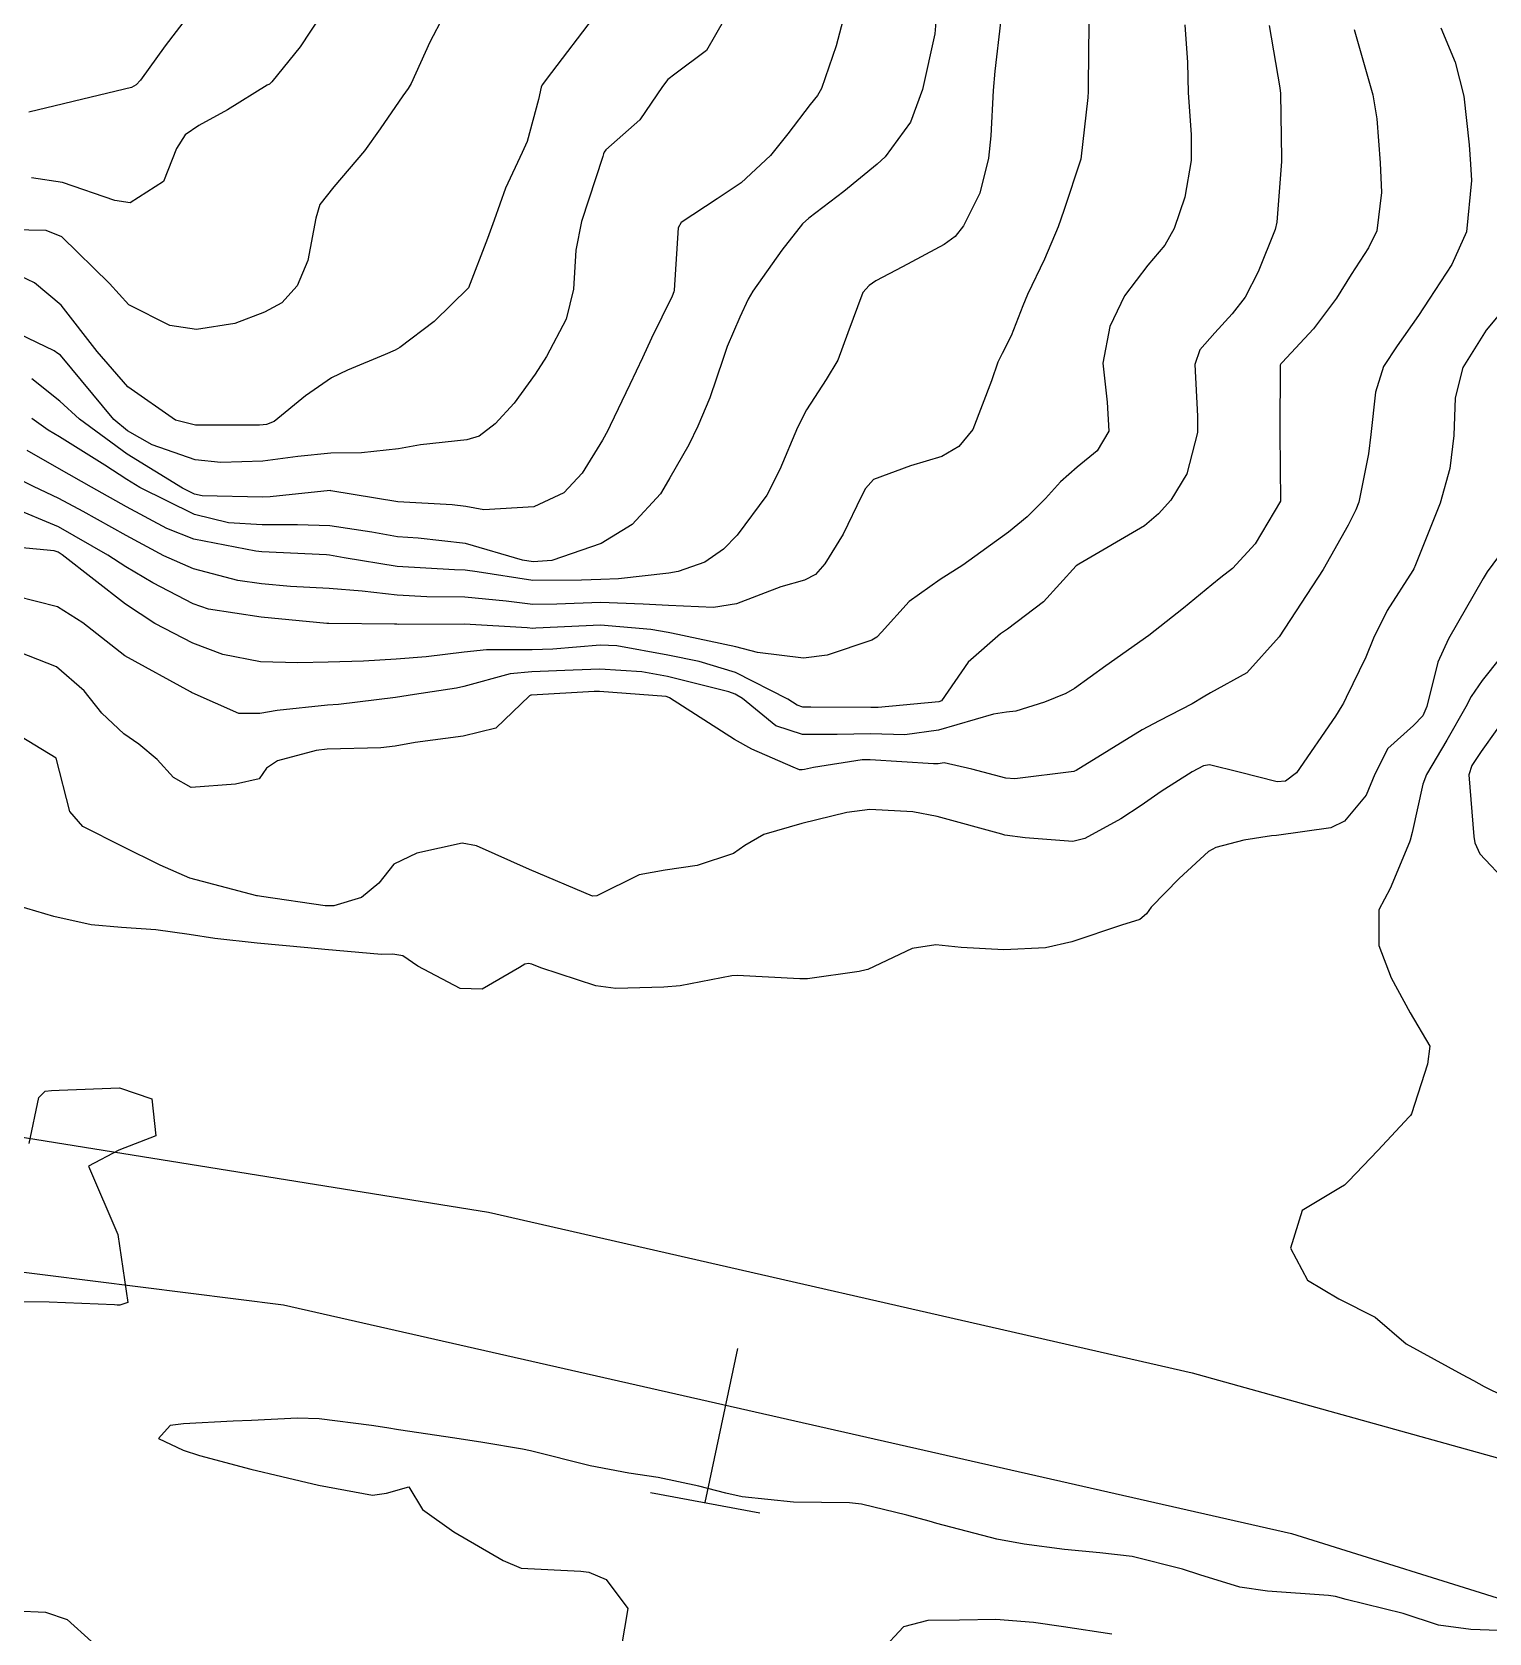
# Model space of a CAD drawing. Header units: metres. Extents: x 298520 to 308411, y 7433745 to 7450750.
# Drawn here: x 299725.47 to 299768.4, y 7449573.16 to 7449620.32 of the extents above; entities that cross this region are included whole.
import ezdxf

# ---------------------------------------------------------------- set-up
doc = ezdxf.new("R2010")
doc.units = ezdxf.units.M
doc.header["$LTSCALE"] = 10
for name, color, linetype in [('Curvas de Nivel 1m', 11, 'Continuous'), ('Curvas de Nivel 5m', 15, 'Continuous'), ('Linha Férrea', 251, 'TRACKS'), ('Pórtico', 62, 'Continuous')]:
    doc.layers.add(name, color=color, linetype=linetype)
doc.linetypes.add('TRACKS', pattern='A,0.15,[130,ltypeshp.shx,S=0.25,R=0,X=0,Y=0],0.15', length=0.3)

msp = doc.modelspace()

# ---------------------------------------------------------------- linework, layer by layer
at = {"layer": 'Curvas de Nivel 1m', "flags": 128}
for points, elevation in [([(299745.87, 7449620.696), (299745.345, 7449619.77), (299744.407, 7449619.072), (299744.2, 7449618.917), (299744.045, 7449618.714), (299743.382, 7449617.726), (299742.375, 7449616.85), (299742.324, 7449616.78), (299742.307, 7449616.731), (299742.287, 7449616.646), (299741.656, 7449614.74), (299741.492, 7449613.891), (299741.418, 7449612.744), (299741.21, 7449611.856), (299740.627, 7449610.755), (299740.298, 7449610.243), (299739.672, 7449609.383), (299739.113, 7449608.772), (299738.639, 7449608.415), (299738.276, 7449608.308), (299736.919, 7449608.155), (299736.271, 7449608.044), (299735.174, 7449607.917), (299734.269, 7449607.909), (299733.297, 7449607.81), (299732.271, 7449607.677), (299731.034, 7449607.632), (299730.271, 7449607.713), (299729.01, 7449608.159), (299728.28, 7449608.57), (299727.875, 7449608.904), (299726.302, 7449610.794), (299726.232, 7449610.851), (299726.12, 7449610.923), (299724.316, 7449611.79)], 733), ([(299742.001, 7449620.736), (299740.773, 7449619.121), (299740.502, 7449618.759), (299740.472, 7449618.689), (299740.396, 7449618.329), (299740.053, 7449617.088), (299739.911, 7449616.765), (299739.419, 7449615.713), (299739.083, 7449614.773), (299738.885, 7449614.237), (299738.333, 7449612.78), (299737.321, 7449611.791), (299736.306, 7449611.025), (299736.171, 7449610.945), (299735.878, 7449610.814), (299734.764, 7449610.36), (299734.296, 7449610.126), (299733.527, 7449609.601), (299732.601, 7449608.847), (299732.373, 7449608.757), (299732.282, 7449608.742), (299732.167, 7449608.737), (299730.281, 7449608.738), (299729.7, 7449608.886), (299728.293, 7449609.867), (299727.386, 7449610.909), (299726.323, 7449612.27), (299725.54, 7449612.932), (299724.716, 7449613.323)], 734), ([(299730.134, 7449620.883), (299729.392, 7449619.911), (299728.668, 7449618.897), (299728.54, 7449618.76), (299728.4, 7449618.678), (299726.969, 7449618.34), (299726.392, 7449618.201), (299725.371, 7449617.952)], 737), ([(299733.994, 7449620.834), (299733.371, 7449619.882), (299732.538, 7449618.849), (299732.466, 7449618.785), (299732.401, 7449618.747), (299731.229, 7449618.028), (299730.383, 7449617.563), (299729.979, 7449617.284), (299729.727, 7449616.886), (299729.338, 7449615.915), (299728.357, 7449615.281), (299727.911, 7449615.351), (299726.363, 7449615.886), (299725.457, 7449616.026)], 736), ([(299761.917, 7449620.505), (299762.238, 7449618.669), (299762.253, 7449618.501), (299762.286, 7449616.589), (299762.284, 7449616.501), (299762.143, 7449614.714), (299762.093, 7449614.503), (299761.595, 7449613.253), (299761.209, 7449612.511), (299760.83, 7449612.011), (299760.317, 7449611.459), (299759.875, 7449610.959), (299759.734, 7449610.526), (299759.807, 7449609.006), (299759.809, 7449608.525), (299759.494, 7449607.298), (299759.024, 7449606.532), (299758.664, 7449606.121), (299758.245, 7449605.767), (299756.31, 7449604.645), (299756.233, 7449604.593), (299755.271, 7449603.531), (299754.214, 7449602.725), (299754.008, 7449602.593), (299753.047, 7449601.76), (299752.264, 7449600.619), (299752.183, 7449600.586), (299750.397, 7449600.421), (299750.181, 7449600.419), (299748.411, 7449600.427), (299748.181, 7449600.432), (299748.01, 7449600.491), (299747.734, 7449600.667), (299746.194, 7449601.448), (299745.126, 7449601.774), (299744.202, 7449601.966), (299742.699, 7449602.232), (299742.206, 7449602.253), (299740.816, 7449602.138), (299740.203, 7449602.121), (299738.861, 7449602.116), (299738.202, 7449602.052), (299737.083, 7449601.913), (299736.198, 7449601.842), (299735.233, 7449601.784), (299734.197, 7449601.753), (299733.301, 7449601.735), (299732.197, 7449601.77), (299731.086, 7449601.98), (299730.204, 7449602.311), (299729.089, 7449602.891), (299728.219, 7449603.462), (299726.352, 7449604.919), (299726.234, 7449604.996), (299726.125, 7449605.032), (299724.237, 7449605.211)], 727), ([(299756.604, 7449620.567), (299756.585, 7449618.748), (299756.583, 7449618.567), (299756.581, 7449618.387), (299756.373, 7449616.57), (299755.869, 7449615.064), (299755.705, 7449614.576), (299755.3, 7449613.623), (299754.801, 7449612.585), (299754.664, 7449612.251), (299754.315, 7449611.37), (299754.05, 7449610.849), (299753.929, 7449610.594), (299753.742, 7449610.043), (299753.189, 7449608.606), (299752.781, 7449608.107), (299752.271, 7449607.815), (299751.353, 7449607.543), (299750.26, 7449607.134), (299750.027, 7449606.871), (299749.913, 7449606.643), (299749.369, 7449605.522), (299748.829, 7449604.654), (299748.551, 7449604.336), (299748.228, 7449604.171), (299747.532, 7449603.976), (299746.221, 7449603.477), (299745.546, 7449603.37), (299744.22, 7449603.428), (299743.472, 7449603.466), (299742.221, 7449603.508), (299740.933, 7449603.462), (299740.22, 7449603.456), (299739.439, 7449603.55), (299738.222, 7449603.669), (299737.103, 7449603.678), (299736.222, 7449603.73), (299735.194, 7449603.849), (299734.224, 7449603.926), (299733.086, 7449603.98), (299732.225, 7449604.06), (299731.531, 7449604.165), (299730.229, 7449604.502), (299729.351, 7449604.889), (299728.242, 7449605.486), (299726.97, 7449606.195), (299726.258, 7449606.575), (299725.514, 7449606.931), (299724.672, 7449607.349)], 729), ([(299759.439, 7449620.53), (299759.519, 7449619.422), (299759.538, 7449618.529), (299759.619, 7449617.293), (299759.624, 7449616.527), (299759.436, 7449615.455), (299759.123, 7449614.532), (299758.846, 7449614.037), (299758.342, 7449613.453), (299757.656, 7449612.55), (299757.23, 7449611.646), (299757.018, 7449610.559), (299757.145, 7449609.41), (299757.193, 7449608.556), (299756.854, 7449607.981), (299756.267, 7449607.495), (299755.77, 7449607.065), (299755.327, 7449606.579), (299754.792, 7449606.041), (299754.243, 7449605.589), (299752.895, 7449604.61), (299752.229, 7449604.189), (299751.31, 7449603.541), (299750.502, 7449602.637), (299750.361, 7449602.489), (299750.209, 7449602.402), (299748.897, 7449601.958), (299748.201, 7449601.873), (299746.846, 7449602.037), (299746.206, 7449602.203), (299744.31, 7449602.611), (299744.212, 7449602.631), (299743.705, 7449602.715), (299742.214, 7449602.848), (299740.311, 7449602.759), (299740.223, 7449602.749), (299740.055, 7449602.762), (299738.214, 7449602.87), (299736.273, 7449602.869), (299736.214, 7449602.871), (299736.148, 7449602.876), (299734.214, 7449602.895), (299734.15, 7449602.894), (299732.215, 7449603.076), (299730.665, 7449603.321), (299730.219, 7449603.474), (299729.028, 7449604.089), (299728.23, 7449604.563), (299727.702, 7449604.905), (299726.245, 7449605.74), (299724.878, 7449606.316)], 728), ([(299764.422, 7449620.388), (299764.977, 7449618.464), (299765.094, 7449617.761), (299765.191, 7449616.462), (299765.233, 7449615.592), (299765.094, 7449614.463), (299764.848, 7449613.962), (299764.34, 7449613.178), (299763.909, 7449612.476), (299763.232, 7449611.574), (299762.304, 7449610.584), (299762.26, 7449610.544), (299762.244, 7449610.501), (299762.232, 7449608.552), (299762.234, 7449608.5), (299762.253, 7449606.5), (299761.508, 7449605.24), (299760.841, 7449604.514), (299760.5, 7449604.248), (299760.228, 7449604.035), (299759.4, 7449603.349), (299758.371, 7449602.538), (299758.281, 7449602.471), (299758.211, 7449602.419), (299757.109, 7449601.646), (299756.189, 7449600.982), (299755.927, 7449600.832), (299755.303, 7449600.579), (299754.459, 7449600.309), (299754.18, 7449600.285), (299753.803, 7449600.22), (299752.174, 7449599.754), (299751.185, 7449599.618), (299750.173, 7449599.641), (299749.195, 7449599.627), (299748.173, 7449599.623), (299747.387, 7449599.884), (299746.399, 7449600.687), (299746.185, 7449600.816), (299745.999, 7449600.878), (299744.192, 7449601.336), (299743.438, 7449601.474), (299742.195, 7449601.549), (299741.415, 7449601.521), (299740.194, 7449601.466), (299739.552, 7449601.407), (299738.187, 7449601.043), (299737.976, 7449600.994), (299736.733, 7449600.802), (299736.182, 7449600.713), (299734.497, 7449600.51), (299734.179, 7449600.484), (299732.695, 7449600.327), (299732.177, 7449600.245), (299731.565, 7449600.248), (299730.183, 7449600.855), (299730.166, 7449600.863), (299730.138, 7449600.88), (299728.198, 7449601.938), (299726.969, 7449602.912), (299726.218, 7449603.387), (299724.98, 7449603.698)], 726), ([(299752.098, 7449620.615), (299752.07, 7449620.266), (299751.711, 7449618.62), (299751.357, 7449617.657), (299750.608, 7449616.636), (299750.371, 7449616.419), (299749.39, 7449615.623), (299748.355, 7449614.836), (299748.174, 7449614.663), (299747.565, 7449613.892), (299746.709, 7449612.684), (299746.571, 7449612.444), (299746.321, 7449611.918), (299745.951, 7449611.051), (299745.831, 7449610.695), (299745.444, 7449609.546), (299745.087, 7449608.702), (299744.824, 7449608.156), (299744.26, 7449607.189), (299744.088, 7449606.879), (299743.982, 7449606.713), (299743.15, 7449605.814), (299742.238, 7449605.246), (299740.78, 7449604.752), (299740.232, 7449604.714), (299739.918, 7449604.763), (299738.238, 7449605.249), (299736.847, 7449605.409), (299736.239, 7449605.447), (299735.478, 7449605.581), (299734.242, 7449605.773), (299733.287, 7449605.8), (299732.247, 7449605.805), (299731.255, 7449605.857), (299730.251, 7449606.103), (299728.644, 7449606.896), (299728.265, 7449607.132), (299727.618, 7449607.558), (299726.278, 7449608.393), (299725.945, 7449608.591), (299725.46, 7449608.932)], 731), ([(299749.361, 7449620.651), (299749.16, 7449619.908), (299748.734, 7449618.657), (299748.609, 7449618.448), (299748.396, 7449618.182), (299747.736, 7449617.316), (299747.232, 7449616.677), (299746.365, 7449615.874), (299745.659, 7449615.398), (299744.599, 7449614.708), (299744.511, 7449614.548), (299744.392, 7449612.709), (299744.382, 7449612.66), (299744.33, 7449612.537), (299743.724, 7449611.303), (299743.46, 7449610.718), (299743.082, 7449609.935), (299742.503, 7449608.728), (299742.432, 7449608.577), (299742.276, 7449608.293), (299741.681, 7449607.319), (299741.136, 7449606.747), (299740.249, 7449606.335), (299738.783, 7449606.239), (299738.248, 7449606.338), (299737.848, 7449606.385), (299736.25, 7449606.48), (299734.277, 7449606.805), (299734.253, 7449606.809), (299732.485, 7449606.622), (299732.259, 7449606.611), (299730.482, 7449606.654), (299730.26, 7449606.704), (299729.897, 7449606.884), (299728.273, 7449607.882), (299726.868, 7449608.914), (299726.288, 7449609.444), (299725.466, 7449610.104)], 732), ([(299768.716, 7449612.019), (299768.314, 7449611.531), (299767.632, 7449610.43), (299767.397, 7449609.537), (299767.358, 7449608.434), (299767.248, 7449607.455), (299766.963, 7449606.439), (299766.235, 7449604.622), (299766.18, 7449604.504), (299766.15, 7449604.451), (299765.401, 7449603.278), (299764.996, 7449602.462), (299764.771, 7449601.898), (299764.187, 7449600.71), (299764.107, 7449600.548), (299764.062, 7449600.472), (299763.871, 7449600.166), (299762.726, 7449598.492), (299762.404, 7449598.251), (299762.159, 7449598.231), (299761.04, 7449598.511), (299760.165, 7449598.734), (299759.982, 7449598.705), (299759.653, 7449598.525), (299758.741, 7449597.947), (299758.148, 7449597.531), (299757.552, 7449597.138), (299756.49, 7449596.565), (299756.132, 7449596.474), (299754.735, 7449596.584), (299754.134, 7449596.662), (299754.041, 7449596.685), (299752.142, 7449597.21), (299751.421, 7449597.35), (299750.151, 7449597.417), (299749.472, 7449597.325), (299748.146, 7449597.008), (299747.034, 7449596.677), (299746.467, 7449596.356), (299746.134, 7449596.124), (299745.064, 7449595.766), (299744.127, 7449595.632), (299743.355, 7449595.487), (299742.115, 7449594.872), (299741.981, 7449594.866), (299740.126, 7449595.646), (299738.563, 7449596.349), (299738.138, 7449596.428), (299736.806, 7449596.126), (299736.128, 7449595.802), (299735.69, 7449595.244), (299735.178, 7449594.819), (299734.361, 7449594.576), (299734.11, 7449594.576), (299732.232, 7449594.849), (299732.113, 7449594.873), (299732.088, 7449594.875), (299730.121, 7449595.396), (299729.243, 7449595.772), (299728.134, 7449596.329), (299726.965, 7449596.918), (299726.577, 7449597.353), (299726.183, 7449598.93), (299724.925, 7449599.693)], 724), ([(299769.148, 7449605.507), (299768.345, 7449604.419), (299768.231, 7449604.221), (299767.21, 7449602.44), (299766.89, 7449601.756), (299766.563, 7449600.446), (299766.449, 7449600.178), (299766.177, 7449599.888), (299765.414, 7449599.214), (299765.038, 7449598.461), (299764.784, 7449597.834), (299764.142, 7449597.077), (299763.736, 7449596.879), (299762.135, 7449596.654), (299761.992, 7449596.644), (299761.173, 7449596.51), (299760.351, 7449596.298), (299760.129, 7449596.174), (299759.267, 7449595.383), (299758.444, 7449594.537), (299758.304, 7449594.345), (299758.109, 7449594.174), (299757.571, 7449594.012), (299756.102, 7449593.518), (299755.333, 7449593.345), (299754.1, 7449593.279), (299752.847, 7449593.355), (299752.101, 7449593.425), (299751.403, 7449593.324), (299750.094, 7449592.707), (299750.045, 7449592.689), (299749.839, 7449592.643), (299748.317, 7449592.43), (299748.089, 7449592.425), (299746.248, 7449592.53), (299746.09, 7449592.516), (299744.565, 7449592.226), (299744.085, 7449592.187), (299742.671, 7449592.144), (299742.085, 7449592.22), (299740.459, 7449592.756), (299740.198, 7449592.862), (299740.094, 7449592.884), (299739.99, 7449592.865), (299739.834, 7449592.763), (299738.731, 7449592.126), (299738.083, 7449592.14), (299736.837, 7449592.799), (299736.392, 7449593.102), (299736.096, 7449593.154), (299735.761, 7449593.149), (299734.098, 7449593.29), (299733.591, 7449593.342), (299732.099, 7449593.483), (299730.852, 7449593.621), (299730.101, 7449593.733), (299729.119, 7449593.874), (299728.103, 7449593.939), (299727.211, 7449594.02), (299726.106, 7449594.26), (299724.242, 7449594.818)], 723), ([(299768.733, 7449601.894), (299768.195, 7449601.211), (299767.875, 7449600.746), (299767.718, 7449600.435), (299767.157, 7449599.456), (299766.552, 7449598.446), (299766.445, 7449598.161), (299766.137, 7449596.735), (299766.071, 7449596.513), (299766.052, 7449596.451), (299765.483, 7449595.092), (299765.149, 7449594.46), (299765.15, 7449593.412), (299765.519, 7449592.456), (299766.078, 7449591.427), (299766.658, 7449590.444), (299766.588, 7449589.914), (299766.115, 7449588.449), (299766.085, 7449588.406), (299766.042, 7449588.361), (299765.124, 7449587.368), (299764.26, 7449586.468), (299764.14, 7449586.35), (299764.02, 7449586.283), (299762.895, 7449585.601), (299762.545, 7449584.492), (299763.05, 7449583.55), (299763.978, 7449583), (299765.041, 7449582.459), (299765.961, 7449581.673), (299767.608, 7449580.774), (299767.945, 7449580.6), (299768.255, 7449580.425), (299769.393, 7449579.864)], 722), ([(299769.094, 7449600.416), (299768.17, 7449599.121), (299767.89, 7449598.709), (299767.801, 7449598.434), (299767.949, 7449596.618), (299767.985, 7449596.431), (299768.13, 7449596.112), (299768.948, 7449595.244)], 721), ([(299725.386, 7449587.58), (299725.669, 7449588.934), (299725.855, 7449589.121), (299726.045, 7449589.135), (299726.267, 7449589.149), (299728.046, 7449589.214), (299729.001, 7449588.89), (299729.115, 7449587.806), (299728.028, 7449587.386), (299727.134, 7449586.913), (299727.993, 7449584.9), (299728.294, 7449582.897), (299728.056, 7449582.815), (299727.972, 7449582.819), (299727.898, 7449582.827), (299725.973, 7449582.905), (299723.995, 7449582.928)], 723), ([(299768.68, 7449573.236), (299767.861, 7449573.264), (299766.914, 7449573.387), (299765.866, 7449573.732), (299764.186, 7449574.15), (299763.871, 7449574.233), (299763.666, 7449574.268), (299761.872, 7449574.391), (299761.061, 7449574.508), (299759.878, 7449574.873), (299759.367, 7449575.042), (299757.886, 7449575.416), (299756.928, 7449575.519), (299755.889, 7449575.616), (299754.7, 7449575.772), (299753.893, 7449575.922), (299752.129, 7449576.387), (299751.9, 7449576.449), (299751.248, 7449576.627), (299749.906, 7449576.959), (299749.56, 7449576.99), (299747.906, 7449577.017), (299746.396, 7449577.171), (299745.909, 7449577.281), (299745.12, 7449577.489), (299743.913, 7449577.738), (299743.056, 7449577.864), (299741.916, 7449578.079), (299740.153, 7449578.525), (299739.921, 7449578.578), (299738.756, 7449578.772), (299737.924, 7449578.896), (299736.264, 7449579.143), (299735.927, 7449579.199), (299735.468, 7449579.276), (299733.933, 7449579.472), (299733.286, 7449579.483), (299731.931, 7449579.418), (299731.398, 7449579.398), (299729.93, 7449579.322), (299729.542, 7449579.271), (299729.191, 7449578.887), (299729.92, 7449578.541), (299730.405, 7449578.389), (299731.914, 7449577.982), (299732.831, 7449577.765), (299733.91, 7449577.517), (299735.497, 7449577.224), (299735.908, 7449577.282), (299736.573, 7449577.463), (299736.973, 7449576.794), (299737.893, 7449576.139), (299739.347, 7449575.3), (299739.878, 7449575.074), (299741.635, 7449574.984), (299741.876, 7449574.951), (299742.386, 7449574.732), (299743.026, 7449573.884), (299742.825, 7449572.725)], 722), ([(299724.988, 7449573.813), (299725.861, 7449573.769), (299726.5, 7449573.561), (299727.218, 7449572.91)], 723), ([(299757.285, 7449573.129), (299755.861, 7449573.342), (299754.973, 7449573.468), (299753.863, 7449573.556), (299752.797, 7449573.541), (299751.862, 7449573.527), (299751.149, 7449573.339), (299750.493, 7449572.634)], 721)]:
    msp.add_lwpolyline(points, dxfattribs=dict(at, elevation=elevation))
at = {"layer": 'Curvas de Nivel 5m', "flags": 128}
for points, elevation in [([(299737.591, 7449620.788), (299737.19, 7449620.018), (299736.636, 7449618.798), (299736.547, 7449618.652), (299736.397, 7449618.433), (299735.73, 7449617.463), (299735.265, 7449616.817), (299734.362, 7449615.752), (299733.951, 7449615.24), (299733.833, 7449614.835), (299733.59, 7449613.588), (299733.285, 7449612.84), (299732.833, 7449612.337), (299732.321, 7449612.063), (299731.446, 7449611.733), (299730.313, 7449611.55), (299729.533, 7449611.67), (299728.324, 7449612.284), (299727.747, 7449612.906), (299726.347, 7449614.283), (299725.887, 7449614.466), (299724.348, 7449614.496)], 735), ([(299766.98, 7449620.442), (299767.406, 7449619.429), (299767.655, 7449618.431), (299767.817, 7449616.993), (299767.858, 7449616.428), (299767.886, 7449615.945), (299767.736, 7449614.429), (299767.308, 7449613.466), (299766.637, 7449612.445), (299766.318, 7449611.967), (299765.693, 7449611.075), (299765.29, 7449610.46), (299765.052, 7449609.706), (299764.921, 7449608.464), (299764.846, 7449607.892), (299764.566, 7449606.467), (299764.479, 7449606.239), (299764.246, 7449605.793), (299763.514, 7449604.481), (299762.213, 7449602.5), (299761.263, 7449601.443), (299760.188, 7449600.849), (299759.979, 7449600.729), (299759.651, 7449600.525), (299758.681, 7449600.031), (299758.175, 7449599.758), (299756.232, 7449598.569), (299756.189, 7449598.543), (299756.162, 7449598.532), (299754.428, 7449598.318), (299754.159, 7449598.342), (299753.163, 7449598.605), (299752.34, 7449598.792), (299752.164, 7449598.765), (299752.029, 7449598.757), (299750.165, 7449598.88), (299749.933, 7449598.875), (299748.493, 7449598.657), (299748.225, 7449598.597), (299748.162, 7449598.584), (299748.083, 7449598.582), (299747.892, 7449598.664), (299746.675, 7449599.189), (299746.171, 7449599.479), (299744.256, 7449600.709), (299744.183, 7449600.734), (299744.152, 7449600.741), (299742.185, 7449600.891), (299742.03, 7449600.888), (299740.183, 7449600.78), (299740.165, 7449600.779), (299740.129, 7449600.761), (299739.133, 7449599.81), (299738.171, 7449599.573), (299736.758, 7449599.391), (299736.168, 7449599.278), (299735.744, 7449599.237), (299734.167, 7449599.192), (299733.845, 7449599.155), (299732.702, 7449598.845), (299732.376, 7449598.632), (299732.158, 7449598.316), (299731.46, 7449598.164), (299730.155, 7449598.06), (299729.632, 7449598.36), (299729.152, 7449598.89), (299728.611, 7449599.339), (299728.17, 7449599.648), (299727.52, 7449600.254), (299727.002, 7449600.912), (299726.193, 7449601.621), (299725.088, 7449602.049)], 725), ([(299754.004, 7449620.594), (299753.84, 7449619.164), (299753.789, 7449618.596), (299753.724, 7449617.256), (299753.654, 7449616.597), (299753.392, 7449615.57), (299752.915, 7449614.604), (299752.664, 7449614.293), (299752.347, 7449614.055), (299751.115, 7449613.403), (299750.336, 7449612.991), (299750.13, 7449612.847), (299749.952, 7449612.644), (299749.51, 7449611.453), (299749.211, 7449610.651), (299748.865, 7449610.086), (299748.288, 7449609.192), (299748.019, 7449608.664), (299747.501, 7449607.435), (299747.121, 7449606.677), (299746.241, 7449605.498), (299745.846, 7449605.084), (299745.293, 7449604.699), (299744.51, 7449604.427), (299744.23, 7449604.38), (299742.746, 7449604.206), (299742.228, 7449604.194), (299741.662, 7449604.173), (299740.227, 7449604.164), (299738.585, 7449604.421), (299738.23, 7449604.469), (299737.921, 7449604.475), (299736.231, 7449604.578), (299734.666, 7449604.826), (299734.234, 7449604.911), (299734.146, 7449604.919), (299732.235, 7449605.006), (299732.066, 7449605.022), (299730.24, 7449605.374), (299729.443, 7449605.69), (299728.254, 7449606.326), (299727.216, 7449606.91), (299726.268, 7449607.451), (299725.328, 7449607.989)], 730)]:
    msp.add_lwpolyline(points, dxfattribs=dict(at, elevation=elevation))
at = {"layer": 'Linha Férrea', "flags": 128}
for points in [[(298729.261, 7450749.95), (298734.809, 7450730.65), (298742.343, 7450703.451), (298750.119, 7450676.237), (298757.889, 7450649.199), (298765.189, 7450623.712), (298769.985, 7450606.424), (298776.494, 7450583.287), (298783.055, 7450560.248), (298788.164, 7450542.214), (298793.821, 7450521.584), (298798.125, 7450506.606), (298804.386, 7450484.418), (298809.295, 7450466.837), (298814.551, 7450448.858), (298819.559, 7450431.225), (298826.267, 7450408.649), (298831.926, 7450389.314), (298837.135, 7450370.779), (298842.092, 7450352.398), (298847.802, 7450331.823), (298852.149, 7450316.412), (298858.34, 7450294.769), (298862.969, 7450278.965), (298867.952, 7450260.088), (298870.924, 7450249.95), (298873.722, 7450238.982), (298878.355, 7450222.697), (298882.025, 7450210.358), (298885.603, 7450197.651), (298890.189, 7450181.049), (298894.637, 7450166.006), (298898.995, 7450149.812), (298904.361, 7450131.79), (298908.122, 7450117.709), (298911.93, 7450103.946), (298916.104, 7450089.039), (298920.554, 7450073.399), (298923.212, 7450064.319), (298926.468, 7450052.577), (298930.321, 7450038.956), (298934.723, 7450023.223), (298938.252, 7450011.622), (298941.509, 7449999.193), (298944.399, 7449989.651), (298947.701, 7449977.682), (298952.335, 7449961.49), (298956.967, 7449946.581), (298961.92, 7449929.017), (298965.909, 7449915.258), (298970.082, 7449900.905), (298973.936, 7449887.787), (298977.788, 7449874.853), (298981.549, 7449862.469), (298986.366, 7449847.197), (298989.852, 7449836.37), (298994.575, 7449822.337), (298999.437, 7449807.292), (299004.068, 7449794.269), (299008.7, 7449781.657), (299013.057, 7449770.328), (299018.285, 7449757.718), (299022.322, 7449748.037), (299026.817, 7449737.63), (299031.861, 7449726.852), (299036.814, 7449716.896), (299043.096, 7449705.205), (299047.821, 7449696.534), (299054.335, 7449685.572), (299060.664, 7449675.852), (299069.469, 7449663.104), (299077.541, 7449652.872), (299085.429, 7449643.336), (299089.832, 7449637.784), (299098.728, 7449628.561), (299107.993, 7449618.793), (299117.442, 7449610.031), (299127.077, 7449601.223), (299138.453, 7449591.782), (299150.409, 7449582.651), (299162.779, 7449573.982), (299174.004, 7449567.002), (299185.962, 7449560.295), (299199.698, 7449553.222), (299213.253, 7449547.024), (299227.033, 7449541.5), (299241.999, 7449536.525), (299258.424, 7449531.831), (299277.224, 7449527.814), (299295.935, 7449525.032), (299311.589, 7449523.57), (299326.876, 7449522.883), (299340.975, 7449522.747), (299353.572, 7449523.111), (299369.274, 7449524.069), (299382.826, 7449525.211), (299396.609, 7449526.717), (299414.178, 7449529.501), (299430.969, 7449532.603), (299440.142, 7449534.839), (299451.094, 7449537.487), (299469.666, 7449542.917), (299486.963, 7449547.755), (299510.376, 7449554.83), (299531.414, 7449561.037), (299544.903, 7449564.894), (299559.186, 7449569.068), (299590.197, 7449576.665), (299616.417, 7449582.259), (299645.03, 7449585.805), (299675.251, 7449587.635), (299705.522, 7449586.259), (299732.882, 7449582.825), (299762.581, 7449576.088), (299791.888, 7449566.944), (299816.217, 7449556.896), (299840.774, 7449544.781), (299859.676, 7449534.387), (299878.529, 7449521.308), (299897.376, 7449507.135), (299919.538, 7449486.991), (299927.658, 7449478.626), (299947.133, 7449456.962), (299961.499, 7449437.961), (299971.137, 7449424.784), (299981.869, 7449408.322), (299997.595, 7449383.682), (300016.228, 7449354.96), (300035.864, 7449324.687), (300055.136, 7449295.587), (300073.232, 7449268.397), (300085.868, 7449249.95), (300089.501, 7449244.778), (300101.211, 7449227.647), (300111.197, 7449214.14), (300124.752, 7449194.736), (300135.909, 7449179.759), (300148.296, 7449162.129), (300160.805, 7449144.566), (300173.129, 7449128.481), (300185.523, 7449112.088), (300198.402, 7449095.758), (300207.462, 7449083.98), (300220.094, 7449068.515), (300233.468, 7449051.744), (300246.778, 7449035.349), (300263.478, 7449015.076), (300277.526, 7448998.444), (300292.814, 7448981.501), (300306.688, 7448964.856), (300324.623, 7448944.393), (300340.398, 7448926.517), (300357.9, 7448907.843), (300372.755, 7448891.817), (300392.041, 7448871.054), (300410.717, 7448852.066), (300427.475, 7448834.137), (300439.245, 7448822.858), (300454.898, 7448806.525), (300473.448, 7448788.164), (300493.111, 7448768.808), (300511.705, 7448749.95), (300518.198, 7448743.612), (300525.672, 7448735.984), (300530.889, 7448730.361), (300538.141, 7448723.284), (300543.771, 7448717.624), (300548.924, 7448711.903), (300554.778, 7448706.093), (300562.444, 7448698.573), (300570.483, 7448690.198), (300580.06, 7448680.508), (300590.013, 7448670.628), (300599.102, 7448661.391), (300608.565, 7448651.702), (300616.68, 7448643.32), (300625.581, 7448633.859), (300633.62, 7448625.859), (300641.21, 7448617.858), (300649.582, 7448609.897), (300659.386, 7448599.72), (300667.387, 7448591.231), (300676.098, 7448582.784), (300683.871, 7448574.669), (300691.725, 7448567.153), (300703.33, 7448554.876), (300711.744, 7448546.351), (300718.093, 7448539.767), (300726.506, 7448530.983), (300733.153, 7448523.695), (300741.152, 7448514.418), (300747.426, 7448507.242), (300750.054, 7448504.018), (300758.169, 7448493.99), (300764.854, 7448485.238), (300772.251, 7448475.55), (300781.114, 7448462.855), (300788.178, 7448452.147), (300795.99, 7448439.115), (300802.712, 7448427.661), (300809.137, 7448414.665), (300814.959, 7448402.42), (300819.763, 7448391.601), (300824.722, 7448378.533), (300829.079, 7448366.59), (300833.249, 7448353.858), (300836.592, 7448342.438), (300839.822, 7448330.572), (300842.678, 7448317.912), (300845.758, 7448304.202), (300848.387, 7448291.169), (300849.927, 7448279.903), (300851.843, 7448266.756), (300852.632, 7448254.174), (300852.974, 7448249.95), (300853.718, 7448237.64), (300853.896, 7448226.066), (300854.164, 7448215.145), (300853.836, 7448203.832), (300853.598, 7448192.905), (300852.795, 7448182.25), (300851.991, 7448170.79), (300850.801, 7448159.302), (300849.223, 7448146.768), (300848.151, 7448135.486), (300846.96, 7448124.114), (300845.442, 7448113.546), (300844.222, 7448102.204), (300842.288, 7448090.385), (300840.978, 7448078.33), (300839.608, 7448068.386), (300838.209, 7448056.39), (300836.541, 7448045.166), (300835.023, 7448032.665), (300833.535, 7448020.341), (300832.284, 7448009.205), (300831.094, 7447998.637), (300829.874, 7447985.926), (300828.432, 7447973.713), (300826.546, 7447955.639), (300825.162, 7447943.391), (300824.986, 7447942.247), (300823.836, 7447930.96), (300822.657, 7447919.829), (300821.593, 7447909.075), (300820.243, 7447895.408), (300819.533, 7447885.934), (300818.679, 7447872.07), (300818.298, 7447858.799), (300817.927, 7447851.916), (300817.786, 7447841.862), (300817.933, 7447833.489), (300818.516, 7447815.843), (300820.361, 7447795.876), (300822.449, 7447776.733), (300825.922, 7447758.996), (300827.722, 7447750.217), (300828.687, 7447743.229), (300830.467, 7447731.539), (300833.751, 7447711.152), (300838.977, 7447681.969), (300842.161, 7447664.851), (300846.249, 7447643.566), (300856.898, 7447587.933), (300861.3, 7447564.706), (300863.731, 7447552.015), (300867.081, 7447534.8), (300870.251, 7447518.153), (300879.139, 7447471.406), (300882.717, 7447452.426), (300886.196, 7447433.436), (300890.621, 7447408.952), (300893.065, 7447393.996), (300894.895, 7447382.534), (300896.018, 7447374.923), (300897.056, 7447367.88), (300898.671, 7447355.202), (300899.884, 7447344.173), (300901.155, 7447328.57), (300902.425, 7447306.17), (300902.632, 7447290.927), (300902.643, 7447274.906), (300901.209, 7447249.806), (300899.894, 7447235.454), (300897.424, 7447214.973), (300896.24, 7447207.108, -0.017609), (300893.245, 7447191.067), (300890.79, 7447180.008), (300886.347, 7447162.337), (300883.122, 7447151.267), (300877.521, 7447133.871), (300873.858, 7447123.752), (300865.532, 7447103.056), (300859.822, 7447090.388), (300850.503, 7447071.406), (300846.315, 7447063.106), (300836.805, 7447045.834), (300827.664, 7447031.197), (300815.395, 7447013.014), (300803.069, 7446996.228), (300792.968, 7446983.245), (300781.446, 7446969.292), (300759.63, 7446945.435), (300748.36, 7446933.669), (300737.301, 7446922.447), (300720.178, 7446905.644), (300707.821, 7446893.561), (300697.057, 7446883.028), (300686.376, 7446872.224), (300676.506, 7446862.329), (300660.145, 7446845.845), (300651.989, 7446837.638), (300637.917, 7446823.835), (300624.102, 7446810.419), (300614.955, 7446801.573), (300610.107, 7446796.538), (300599.124, 7446785.64, 0.017844), (300588.776, 7446774.611), (300582.973, 7446768.596), (300572.807, 7446757.15), (300570.635, 7446754.423, -0.018804), (300566.868, 7446749.902, -0.021463), (300565.197, 7446747.771, 0.014089), (300560.744, 7446742.236), (300556.818, 7446737.065), (300549.018, 7446726.402), (300544.903, 7446720.152), (300542.989, 7446717.435), (300540.702, 7446714.014), (300534.516, 7446704.131), (300528.813, 7446694.775), (300525.37, 7446688.688), (300519.775, 7446678.443, 0.017217), (300513.559, 7446666.068), (300510.115, 7446659.471), (300505.35, 7446648.44), (300501.39, 7446638.953, 0.017957), (300498.447, 7446631.125), (300492.383, 7446614.647), (300488.086, 7446600.958), (300484.889, 7446590.082), (300482.448, 7446580.533), (300479.028, 7446566.174), (300474.999, 7446546.195), (300472.245, 7446530.076), (300469.723, 7446510.133), (300467.649, 7446494.09), (300465.343, 7446472.628), (300462.509, 7446448.283), (300460.589, 7446427.75), (300458.173, 7446403.459), (300455.716, 7446377.743), (300453.679, 7446357.578), (300451.179, 7446331.957), (300448.408, 7446302.907), (300446.096, 7446278.461), (300443.948, 7446255.986), (300443.327, 7446249.95), (300441.921, 7446236.026), (300439.714, 7446214.959), (300437.145, 7446189.663), (300434.772, 7446164.489), (300432.986, 7446145.942), (300427.675, 7446092.019), (300425.457, 7446069.071), (300422.052, 7446034.05), (300420.454, 7446017.74), (300416.946, 7445981.751), (300414.159, 7445952.95), (300410.686, 7445916.311), (300408.437, 7445891.812), (300405.718, 7445868.171), (300403.766, 7445842.739), (300401.654, 7445818.651), (300400.337, 7445806.143), (300399.876, 7445801.282), (300399.266, 7445794.558)], [(298905.363, 7450145.031), (298910.207, 7450124.873), (298915.002, 7450108.012), (298921.739, 7450085.266), (298926.98, 7450064.83), (298931.003, 7450051.742), (298934.224, 7450039.953), (298937.65, 7450027.983), (298940.458, 7450017.786), (298943.206, 7450008.624), (298945.866, 7449998.811), (298948.85, 7449988.084), (298952.218, 7449977.183), (298954.849, 7449967.637), (298957.892, 7449956.733), (298961.763, 7449943.848), (298964.896, 7449932.558), (298968.973, 7449920.293), (298972.372, 7449908.382), (298975.8, 7449896.208), (298979.287, 7449884.682), (298982.035, 7449875.079), (298985.463, 7449863.464), (298988.891, 7449853.475), (298994.252, 7449836.792), (298999.642, 7449820.007), (299004.122, 7449806.223), (299009.577, 7449791.55), (299017.072, 7449771.922), (299023.852, 7449755.78), (299031.351, 7449735.099), (299042.615, 7449714.768), (299049.157, 7449702.257), (299057.947, 7449687.795), (299067.128, 7449674.025), (299074.388, 7449663.764), (299083.266, 7449652.271), (299093.226, 7449640.21), (299104.865, 7449628.3), (299116.059, 7449616.929), (299127.188, 7449606.965), (299134.846, 7449600.398), (299146.061, 7449590.999), (299159.8, 7449581.134), (299172.881, 7449572.672), (299188.754, 7449563.553), (299203.487, 7449555.781), (299219.692, 7449548.782), (299229.285, 7449544.979), (299249.695, 7449538.196), (299264.418, 7449534.22), (299286.841, 7449530.183), (299305.276, 7449527.832), (299319.472, 7449527.113), (299340.209, 7449526.73), (299362.575, 7449527.496), (299380.335, 7449528.889), (299402.027, 7449531.43), (299418.393, 7449534.55), (299439.271, 7449538.773), (299455.546, 7449542.61), (299468.219, 7449546.447), (299486.071, 7449551.679), (299502.678, 7449556.429), (299521.873, 7449562.476), (299544.903, 7449569.511), (299558.765, 7449572.874), (299572.65, 7449576.475), (299589.389, 7449580.647), (299603.615, 7449583.903), (299623.713, 7449587.445), (299640.449, 7449589.67), (299657.813, 7449590.983), (299675.925, 7449591.554), (299694.255, 7449591.042), (299708.541, 7449590.126), (299722.182, 7449588.244), (299738.919, 7449585.56), (299759.653, 7449580.821), (299775.25, 7449576.474), (299786.436, 7449572.94), (299797.015, 7449569.282), (299807.003, 7449565.52), (299816.424, 7449561.561), (299823.596, 7449557.979), (299834.148, 7449553.022), (299842.943, 7449548.641), (299850.946, 7449544.045), (299857.58, 7449540.07), (299867.592, 7449534.039), (299879.685, 7449526.144), (299888.765, 7449519.647), (299901.686, 7449509.708), (299911.305, 7449500.703), (299920.635, 7449492.515), (299928.708, 7449484.626), (299935.814, 7449476.733), (299943.925, 7449467.258), (299951.104, 7449459.003), (299957.671, 7449450.784), (299963.484, 7449442.67), (299970.77, 7449432.303), (299976.475, 7449423.904), (299982.432, 7449414.862), (299988.891, 7449404.85), (299995.852, 7449394.443), (300002.312, 7449383.928), (300010.887, 7449370.223), (300018.781, 7449358.239), (300026.569, 7449345.892), (300033.388, 7449335.88), (300041.176, 7449324.037), (300049.358, 7449311.838), (300057.288, 7449299.745), (300065.47, 7449287.364), (300073.508, 7449275.701), (300081.011, 7449264.541), (300090.196, 7449251.298), (300091.164, 7449249.95), (300100.525, 7449236.167), (300109.403, 7449223.951), (300117.162, 7449213.187), (300127.336, 7449198.457), (300139.6, 7449181.446), (300149.952, 7449166.72), (300159.813, 7449153.466), (300168.75, 7449141.382), (300179.779, 7449126.346), (300190.932, 7449112.414), (300203.876, 7449095.222), (300217.308, 7449078.587), (300230.374, 7449062.005), (300242.887, 7449046.162), (300256.877, 7449029.774), (300272.777, 7449010.921), (300288.309, 7448992.868), (300306.303, 7448971.97), (300322.512, 7448953.54), (300337.055, 7448937.024), (300349.196, 7448923.521), (300363.433, 7448907.803), (300372.178, 7448898.27), (300387.649, 7448881.624), (300402.322, 7448866.086), (300417.298, 7448851.105), (300428.763, 7448838.962), (300440.716, 7448827.379), (300454.398, 7448813.148), (300467.461, 7448800.639), (300481.638, 7448785.533), (300502.227, 7448765.254), (300514.06, 7448753.852), (300517.826, 7448749.95), (300528.275, 7448738.976), (300540.783, 7448726.333), (300551.364, 7448715.261), (300568.358, 7448698.083), (300580.431, 7448686.447), (300591.073, 7448675.242), (300605.822, 7448659.996), (300619.827, 7448645.871), (300631.531, 7448633.85), (300641.93, 7448623.388), (300651.196, 7448614.132), (300663.21, 7448601.736), (300675.654, 7448588.967), (300686.366, 7448579.136), (300697.132, 7448567.001), (300714.307, 7448549.82), (300728.065, 7448535.254), (300742.189, 7448519.954), (300754.02, 7448506), (300763.608, 7448493.67), (300772.134, 7448482.969), (300781.594, 7448469.905), (300789.873, 7448457.453), (300798.087, 7448444.138), (300806.367, 7448430.378), (300809.353, 7448423.731), (300815.826, 7448410.715), (300822.176, 7448396.83), (300827.777, 7448382.459), (300832.26, 7448369.325), (300838.297, 7448352.647), (300842.655, 7448335.903), (300846.951, 7448318.72), (300850.061, 7448305.153), (300853.485, 7448286.05), (300855.912, 7448269.922), (300857.341, 7448249.95), (300858.33, 7448231.606), (300857.942, 7448206.205), (300856.925, 7448178.368), (300854.333, 7448156.855), (300851.333, 7448129.708), (300849.095, 7448108.502), (300845.739, 7448085.317), (300843.044, 7448064.17), (300840.396, 7448043.097), (300838.567, 7448030.951), (300837.041, 7448016.016), (300835.11, 7447994.958), (300832.975, 7447975.28), (300830.738, 7447953.623), (300829.108, 7447937.188), (300828.366, 7447933.435), (300827.045, 7447924.743), (300825.629, 7447910.191), (300824.268, 7447895.589), (300822.966, 7447881.617), (300821.953, 7447863.074), (300821.73, 7447846.352), (300821.738, 7447838.346), (300822.298, 7447822.796), (300823.264, 7447806.625), (300824.128, 7447792.391), (300826.211, 7447777.691), (300829.715, 7447760.435), (300831.501, 7447751.07), (300833.495, 7447738.255), (300836.415, 7447720.056), (300862.711, 7447579.549), (300879.787, 7447489.912), (300882.904, 7447473.371), (300886.736, 7447453.399), (300891.84, 7447425.61), (300894.824, 7447408.419), (300897.501, 7447392.308), (300900.259, 7447374.699), (300902.627, 7447356.768), (300903.989, 7447344.999), (300904.86, 7447335.88), (300905.847, 7447322.28), (300906.291, 7447313.022), (300906.573, 7447308.418), (300906.759, 7447298.893), (300906.88, 7447292.725, -0.006984), (300906.844, 7447284.829), (300906.695, 7447276.838), (300906.36, 7447267.883), (300905.744, 7447256.667), (300905.23, 7447249.95), (300904.292, 7447239.525), (300903.012, 7447227.25), (300901.034, 7447212.309), (300899.543, 7447202.921, -0.011988), (300897.909, 7447194.02), (300894.997, 7447180.769), (300891.356, 7447165.387), (300887.457, 7447151.115), (300883.301, 7447137.652), (300876.75, 7447119.219), (300874.099, 7447111.988), (300871.749, 7447106.138, -0.018309), (300868.914, 7447099.764, 0.011681), (300865.826, 7447093.061), (300860.469, 7447081.825), (300851.72, 7447064.422), (300846.208, 7447053.937), (300843.033, 7447048.479), (300836.89, 7447038.137), (300827.206, 7447022.921), (300821.11, 7447014.014), (300814.857, 7447005.089), (300809.628, 7446998.099), (300801.236, 7446986.884), (300791.122, 7446974.407), (300781.425, 7446962.969), (300774.943, 7446955.767), (300762.88, 7446942.762), (300751.299, 7446930.933), (300734.873, 7446914.565), (300727.949, 7446907.628), (300717.868, 7446897.443), (300705.6, 7446885.783), (300698.716, 7446879.048), (300668.127, 7446848.06), (300640.994, 7446821.407), (300627.442, 7446808.23), (300610.345, 7446790.697), (300597.443, 7446778.155), (300592.334, 7446772.486), (300571.229, 7446748.595), (300567.705, 7446744.65), (300564.743, 7446740.8), (300562.62, 7446737.769), (300551.356, 7446722.391), (300544.903, 7446712.981), (300541.869, 7446707.917), (300539.497, 7446704.103, 0.003437), (300530.37, 7446689.205, 0.010632), (300522.744, 7446675.931, 0.016565), (300518.05, 7446666.625, -0.011698), (300511.771, 7446653.868, 0.029635), (300510.132, 7446650.211), (300505.481, 7446638.898), (300500.314, 7446625.471), (300492.316, 7446601.197), (300488.229, 7446587.047), (300485.297, 7446575.185), (300482.347, 7446562.473), (300481.087, 7446556.089, 0.004599), (300479.148, 7446545.763), (300476.443, 7446530.265), (300474.645, 7446518.085), (300472.755, 7446502.987), (300471.297, 7446490.618), (300469.17, 7446472.092), (300467.901, 7446459.793), (300466.767, 7446449.806), (300465.445, 7446435.701), (300463.191, 7446412.592), (300462.659, 7446405.266), (300461.606, 7446397.228), (300459.608, 7446375.419), (300458.167, 7446361.3), (300456.938, 7446349.283), (300454.601, 7446324.341), (300452.383, 7446301.27), (300450.408, 7446280.731), (300448.612, 7446261.944), (300447.444, 7446249.79), (300445.943, 7446235.321), (300443.682, 7446213.965), (300443.009, 7446207.561), (300441.275, 7446189.511), (300439.198, 7446168.049), (300436.473, 7446140.607), (300434.029, 7446115.856), (300431.015, 7446085.098), (300427.797, 7446052.837), (300425.199, 7446025.415), (300423.636, 7446009.727), (300422.457, 7445994.573), (300421.615, 7445989.53), (300419.286, 7445963.664), (300415.807, 7445928.192), (300414.69, 7445917.527), (300413.782, 7445904.921), (300412.247, 7445888.391), (300411.949, 7445886.157), (300411.266, 7445881.618), (300410.692, 7445876.189), (300409.038, 7445857.286), (300407.606, 7445838.578), (300405.212, 7445812.517), (300404.532, 7445804.524), (300403.437, 7445794.141)]]:
    msp.add_lwpolyline(points, format="xyb", dxfattribs=at)
at = {"layer": 'Pórtico'}
for points in [[(299745.302, 7449577.003), (299746.265, 7449581.535)], [(299743.694, 7449577.302), (299746.914, 7449576.702)]]:
    msp.add_lwpolyline(points, dxfattribs=at)

doc.saveas('drawing.dxf')
